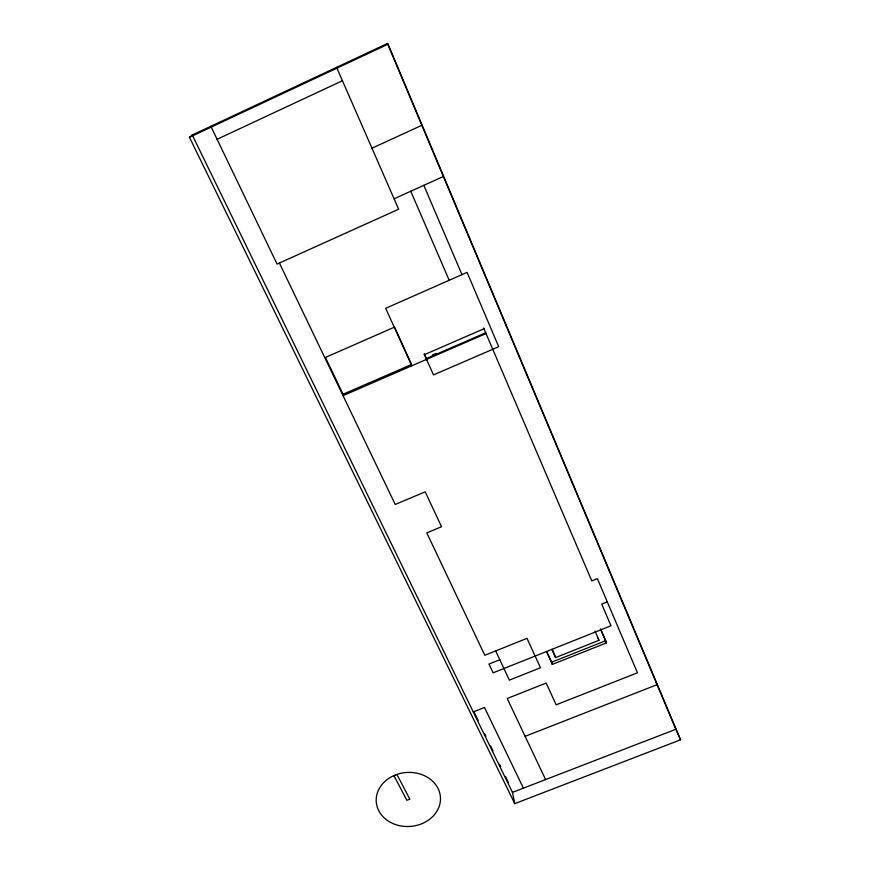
<?xml version="1.0" encoding="UTF-8"?>
<svg xmlns="http://www.w3.org/2000/svg" width="870" height="870" viewBox="0 0 870 870"><rect width="100%" height="100%" fill="white"/><g stroke="black" fill="none" stroke-linecap="round" stroke-linejoin="round"><path stroke-width="1.3" d="M325.521 357.624L343.074 394.24L343.041 395.665L486.015 333.558M189.442 137.297L192.27 135.013L387.433 43.5L388.074 44.174L680.557 739.815L514.757 803.641L189.442 137.297L388.074 44.174M217.087 139.287L342.432 80.725M371.969 148.204L421.841 125.323M394.099 198.784L443.363 176.49L443.004 175.827M324.836 357.711L394.262 327.218M343.074 394.24L411.575 364.476L411.793 365.802L385.671 308.317L467.081 272.375L498.706 346.717L433.51 374.905L424.419 354.666L483.97 328.762M432.357 355.047L436.055 353.437M424.419 354.666L424.245 353.829L426.365 358.56L485.699 332.775M607.271 601.877L601.714 604.117L610.979 625.78L493.127 672.825L488.983 664.082L499.815 659.743M551.928 649.346L555.636 657.579L598.951 640.331L598.114 638.188M552.309 664.419L551.634 662.211L605.629 640.722L606.488 642.876L552.309 664.419L546.469 651.532M473.28 711.932L484.503 707.495L523.414 788.144M525.121 736.335L657.089 684.679L656.067 682.428M514.757 803.641L512.463 792.374L675.838 729.277L680.557 739.815M393.936 775.638L406.888 800.28L409.835 799.128L396.905 774.474M474.063 712.03L478.206 720.534M484.721 733.91L485.906 736.346M490.637 746.068L493.007 750.93M499.521 764.306L500.696 766.742M505.437 776.464L508.395 782.543M192.27 135.013L512.463 792.374M279.401 263.023L395.23 504.448L425.202 491.844L441.547 526.741L426.8 532.886L484.818 655.284L527.024 638.352L540.466 667.747L509.385 680.122L495.672 650.934M210.844 126.302L277.062 264.078L398.656 209.213L336.581 67.338M545.588 779.574L507.21 698.501L546.186 683.059L556.147 704.798L637.46 672.804L597.385 578.648L591.785 580.91L483.655 327.99M394.643 327.229L411.021 363.269M546.871 651.695L551.634 662.211M427.257 360.104L426.191 357.722L426.365 358.56M552.309 649.531L555.636 657.579M595.036 631.076L598.951 640.331M600.518 628.89L605.629 640.722M600.855 629.815L606.488 642.876M410.76 191.248L449.203 280.271M423.831 185.332L461.981 274.626M387.433 43.5L675.838 729.277M395.371 774.974L391.62 776.703A32.179 27.046 -4.3 0 0 390.489 822.357A32.179 27.046 -4.3 0 0 440.111 802.879A32.179 27.046 -4.3 0 0 399.363 773.669L395.371 774.974"/></g></svg>
